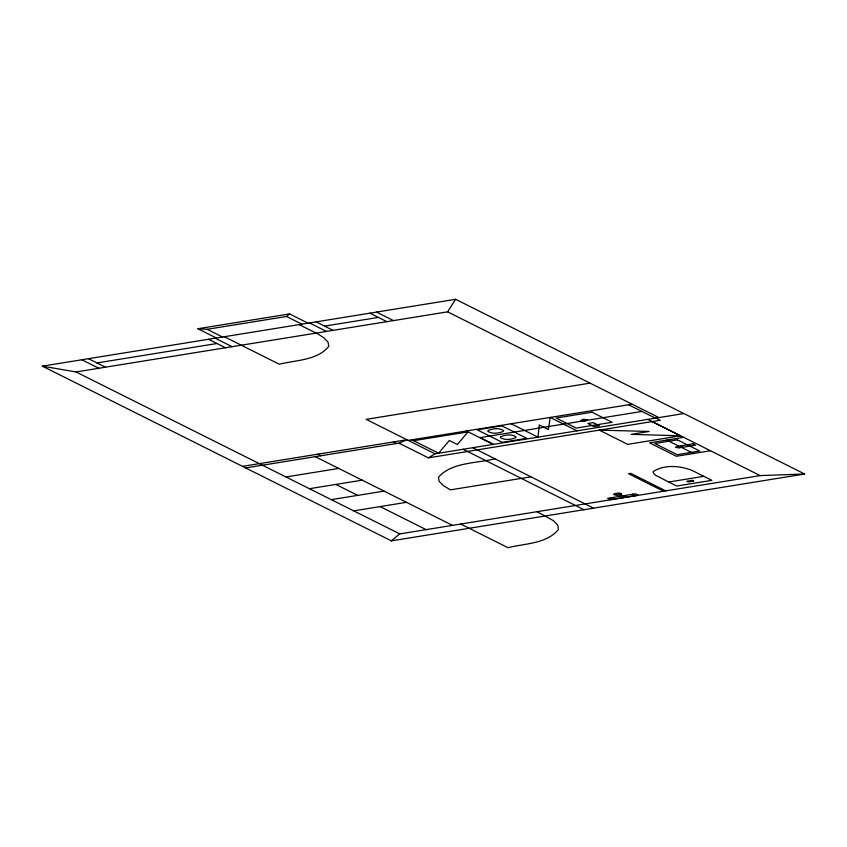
<?xml version="1.0" encoding="UTF-8"?>
<svg xmlns="http://www.w3.org/2000/svg" width="847" height="847" viewBox="0 0 847 847"><rect width="100%" height="100%" fill="white"/><g stroke="black" fill="none" stroke-linecap="round" stroke-linejoin="round"><path stroke-width="1.27" d="M682.121 446.655L679.792 447.883L675.419 447.375L677.748 446.147L681.57 446.38M42.35 366.158L76.018 371.949L447.608 311.834L455.622 299.298L804.65 474.013L391.378 540.873L42.35 366.158L455.622 299.298M468.073 431.79L457.38 444.527L449.344 440.504L438.598 453.209M216.377 338.006L197.88 328.742L207.166 329.314L286.53 316.471L289.558 313.919L308.043 323.173M391.378 540.873L399.604 533.928L760.13 475.601L804.65 474.013M245.651 467.925L398.948 443.129L428.36 457.846L435.03 453.812L683.868 413.558M398.948 443.129L406.952 439.762L242.528 466.358M585.341 420.546C587.5 418.344 578.226 420.853 584.726 420.641M197.88 328.742L289.558 313.919M96.95 362.94L217.033 343.511M324.602 326.116L378.397 317.413M590.041 383.13L366.169 419.35L435.03 453.812M408.243 440.408L632 404.199M413.601 440.694L468.211 431.854M641.867 411.441L480.111 437.613L493.505 444.315M286.011 476.956L338.758 468.423M467.502 451.451L660.226 420.281L655.853 418.09M428.36 457.846L467.586 451.504M309.462 488.698L362.209 480.164M494.987 458.809C476.797 463.415 451.515 462.102 438.46 477.263L439.117 481.255L443.108 485.458L450.435 489.862L530.984 476.829M680.416 435.824L627.669 444.357L599.274 430.138L649.109 431.451L631.174 434.352L680.416 435.824L652.01 421.605M683.698 437.338L649.564 442.865L676.351 456.279L710.495 450.752M331.336 499.645L384.083 491.112M353.728 510.857L406.475 502.324M668.717 482.017L676.742 486.03L711.893 480.344L692.37 470.572C680.3 465.617 664.323 464.325 653.206 471.588L653.302 473.007L655.61 475.305L668.717 482.017L703.868 476.321M619.496 495.834L621.878 495.453M620.343 496.257L607.691 498.311L610.412 499.666L638.193 495.177L635.472 493.812L622.725 495.876M447.608 311.834L658.892 417.592M628.527 404.76L655.398 418.143M647.828 419.392L760.13 475.601M666.79 440.08L693.577 453.484M376.513 312.098L393.474 320.59M369.917 313.168L386.878 321.659M577.008 430.848L550.211 417.433L548.38 429.503L539.274 424.94L537.993 437.158L511.133 423.754M665.721 490.868L630.697 473.335L628.495 473.695L663.529 491.228M316.122 321.871L333.083 330.362M309.526 322.94L326.487 331.431M286.53 316.471L301.892 324.168M299.16 324.613L318.356 334.216L323.861 337.752L328.075 342.177L328.763 346.391C317.254 360.536 295.847 360.017 279.319 364.231L224.349 336.714M632.571 494.277L635.292 495.643L632.487 494.299M625.446 497.242L621.105 494.86C621.592 491.715 615.536 493.346 613.62 494.256L623.074 497.623M610.507 497.856L613.228 499.211M466.422 430.964L493.229 444.379M472.795 447.703L593.578 508.158M463.129 449.27L583.911 509.725M207.166 329.314L222.528 337.011M215.149 338.207L232.11 346.698M411.811 439.794L438.661 453.23M208.553 339.266L225.524 347.768M537.062 511.683L553.44 520.672L557.739 525.193L558.438 529.502C546.696 543.933 524.833 543.403 507.967 547.702L460.704 524.039M393.421 441.943L396.544 443.51M317.816 454.183L320.939 455.739M315.306 456.692L452.499 525.362M88.469 358.694L105.43 367.185M335.836 484.431L357.709 495.379M380.102 506.591L426.136 529.629M81.873 359.763L98.834 368.254M76.018 371.949L399.763 533.896M680.681 446.803C677.261 449.196 675.578 445.236 680.681 446.803M587.49 419.794L585.161 421.023L580.788 420.504L583.117 419.276L587.49 419.794M488.253 430.498L487.883 431.314C492.086 434.236 498.671 433.42 503.245 431.419L503.626 430.604C499.412 427.693 492.827 428.497 488.253 430.498M500.704 436.734L500.333 437.55C504.547 440.472 511.133 439.657 515.707 437.655L516.077 436.84C511.863 433.918 505.288 434.733 500.704 436.734M614.657 494.299L614.096 494.68L621.253 493.568L614.657 494.299M632.953 495.251C630.93 495.061 635.398 494.733 632.953 495.251M612.074 498.449L613.429 498.438L612.074 498.449M501.805 425.84L477.189 429.821L502.197 442.335L526.813 438.354L501.805 425.84M592.042 412.214L556.14 418.026L576.235 428.084L612.137 422.272L592.042 412.214M593.154 422.6L587.882 423.447L594.128 426.581L599.401 425.723L593.154 422.6M677.399 439.837L654.805 443.5L677.134 454.67L699.728 451.017L677.399 439.837M692.91 443.839L680.607 445.829L683.285 447.174L695.588 445.183L692.91 443.839M692.423 480.387L686.843 481.287L688.188 481.964L693.778 481.064L692.423 480.387"/></g></svg>
